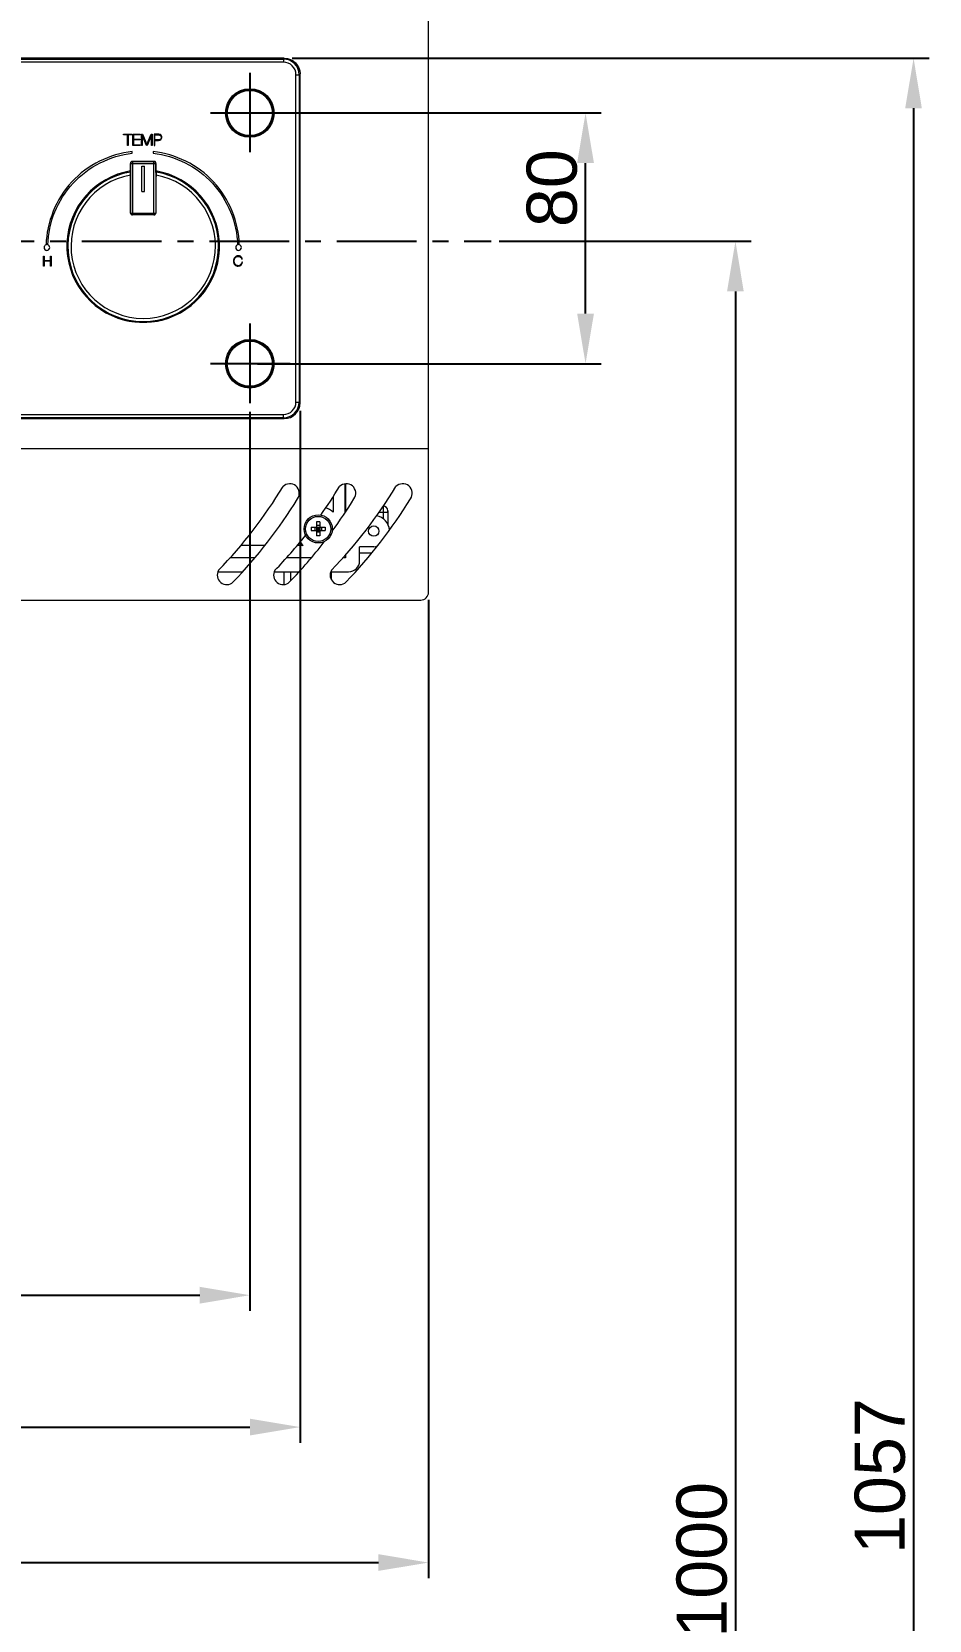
# Model space of a CAD drawing. Header units: millimetres. Extents: x 3895 to 4697, y -1269 to -217.
# Drawn here: x 4185.9 to 4257.4, y -958.2 to -831.5 of the extents above; entities that cross this region are included whole.
import ezdxf

# ---------------------------------------------------------------- set-up
doc = ezdxf.new("R2010")
doc.units = ezdxf.units.MM
doc.header["$LTSCALE"] = 0.1
doc.linetypes.add('CENTERX2', pattern=[101.6, 63.5, -12.7, 12.7, -12.7])
doc.layers.get('0').update_dxf_attribs({"lineweight": 15})
doc.layers.add('CENTER', color=1, linetype='CENTERX2')
doc.layers.add('DIM', color=3, linetype='Continuous', lineweight=13)
doc.styles.get("Standard").update_dxf_attribs({"font": 'arial.ttf'})
doc.dimstyles.new('ISO-25', dxfattribs={"dimtxt": 2.5, "dimasz": 2.5, "dimexe": 1.25, "dimexo": 0.625, "dimtad": 1, "dimlfac": 5, "dimtxsty": 'Standard', "dimcen": 2.5, "dimadec": 0, "dimazin": 0, "dimtfac": 1, "dimtmove": 0, "dimatfit": 3, "dimfxl": 1, "dimarcsym": 0})

# ---------------------------------------------------------------- blocks, each defined once
blk = doc.blocks.new('*D103')
at = {"layer": 'Defpoints', "color": 0, "transparency": 16777216}
for p in [(4203.25, -837.99), (4230.01, -837.99), (4203.25, -857.99)]:
    blk.add_point(p, dxfattribs=at)
at = {"layer": 'DIM', "color": 0, "lineweight": -2, "transparency": 16777216}
for p, q in [((4203.87, -837.99), (4231.26, -837.99)), ((4230.01, -853.99), (4230.01, -841.99)), ((4203.87, -857.99), (4231.26, -857.99))]:
    blk.add_line(p, q, dxfattribs=at)
at = {"layer": 'DIM', "color": 0, "transparency": 16777216}
for points in [[(4229.34, -841.99), (4230.68, -841.99), (4230.01, -837.99)], [(4229.34, -853.99), (4230.68, -853.99), (4230.01, -857.99)]]:
    blk.add_solid(points, dxfattribs=at)
at = {"layer": 'DIM', "color": 0, "transparency": 16777216, "insert": (4227.34, -843.99), "char_height": 4, "attachment_point": 5, "rotation": 90}
blk.add_mtext('80', dxfattribs=at)
blk = doc.blocks.new('*D104')
at = {"layer": 'Defpoints', "color": 0, "transparency": 16777216}
for p in [(4123.75, -876.22), (4217.5, -876.22), (4217.5, -953.63)]:
    blk.add_point(p, dxfattribs=at)
at = {"layer": 'DIM', "color": 0, "lineweight": -2, "transparency": 16777216}
for p, q in [((4123.75, -876.84), (4123.75, -954.88)), ((4217.5, -876.84), (4217.5, -954.88)), ((4127.75, -953.63), (4213.5, -953.63))]:
    blk.add_line(p, q, dxfattribs=at)
at = {"layer": 'DIM', "color": 0, "transparency": 16777216}
for points in [[(4127.75, -952.96), (4127.75, -954.29), (4123.75, -953.63)], [(4213.5, -952.96), (4213.5, -954.29), (4217.5, -953.63)]]:
    blk.add_solid(points, dxfattribs=at)
at = {"layer": 'DIM', "color": 0, "transparency": 16777216, "insert": (4170.55, -950.96), "char_height": 4, "attachment_point": 5}
blk.add_mtext('375', dxfattribs=at)
blk = doc.blocks.new('*D106')
at = {"layer": 'Defpoints', "color": 0, "transparency": 16777216}
for p in [(4222.5, -848.22), (4222.5, -1058.59), (4241.96, -1058.59)]:
    blk.add_point(p, dxfattribs=at)
at = {"layer": 'DIM', "color": 0, "lineweight": -2, "transparency": 16777216}
for p, q in [((4223.12, -848.22), (4243.21, -848.22)), ((4241.96, -852.22), (4241.96, -1054.59)), ((4223.12, -1058.59), (4243.21, -1058.59))]:
    blk.add_line(p, q, dxfattribs=at)
at = {"layer": 'DIM', "color": 0, "transparency": 16777216}
for points in [[(4241.29, -852.22), (4242.62, -852.22), (4241.96, -848.22)], [(4241.29, -1054.59), (4242.62, -1054.59), (4241.96, -1058.59)]]:
    blk.add_solid(points, dxfattribs=at)
at = {"layer": 'DIM', "color": 0, "transparency": 16777216, "insert": (4239.29, -953.41), "char_height": 4, "attachment_point": 5, "rotation": 90}
blk.add_mtext('1000', dxfattribs=at)
blk = doc.blocks.new('*D102')
at = {"layer": 'Defpoints', "color": 0, "transparency": 16777216}
for p in [(4206, -833.62), (4204.75, -1058.59), (4256.16, -1058.59)]:
    blk.add_point(p, dxfattribs=at)
at = {"layer": 'DIM', "color": 0, "lineweight": -2, "transparency": 16777216}
for p, q in [((4206.62, -833.62), (4257.41, -833.62)), ((4256.16, -837.62), (4256.16, -1054.59)), ((4205.37, -1058.59), (4257.41, -1058.59))]:
    blk.add_line(p, q, dxfattribs=at)
at = {"layer": 'DIM', "color": 0, "transparency": 16777216}
for points in [[(4255.49, -837.62), (4256.82, -837.62), (4256.16, -833.62)], [(4255.49, -1054.59), (4256.82, -1054.59), (4256.16, -1058.59)]]:
    blk.add_solid(points, dxfattribs=at)
at = {"layer": 'DIM', "color": 0, "transparency": 16777216, "insert": (4253.49, -946.73), "char_height": 4, "attachment_point": 5, "rotation": 90}
blk.add_mtext('1057', dxfattribs=at)
blk = doc.blocks.new('*D108')
at = {"layer": 'Defpoints', "color": 0, "transparency": 16777216}
for p in [(4134.25, -861.12), (4207.25, -861.12), (4207.25, -942.82)]:
    blk.add_point(p, dxfattribs=at)
at = {"layer": 'DIM', "color": 0, "lineweight": -2, "transparency": 16777216}
for p, q in [((4134.25, -861.74), (4134.25, -944.07)), ((4207.25, -861.74), (4207.25, -944.07)), ((4138.25, -942.82), (4203.25, -942.82))]:
    blk.add_line(p, q, dxfattribs=at)
at = {"layer": 'DIM', "color": 0, "transparency": 16777216}
for points in [[(4138.25, -942.15), (4138.25, -943.49), (4134.25, -942.82)], [(4203.25, -942.15), (4203.25, -943.49), (4207.25, -942.82)]]:
    blk.add_solid(points, dxfattribs=at)
at = {"layer": 'DIM', "color": 0, "transparency": 16777216, "insert": (4170.71, -940.15), "char_height": 4, "attachment_point": 5}
blk.add_mtext('292', dxfattribs=at)
blk = doc.blocks.new('*D109')
at = {"layer": 'Defpoints', "color": 0, "transparency": 16777216}
for p in [(4138.25, -861.21), (4203.25, -861.21), (4203.25, -932.3)]:
    blk.add_point(p, dxfattribs=at)
at = {"layer": 'DIM', "color": 0, "lineweight": -2, "transparency": 16777216}
for p, q in [((4138.25, -861.83), (4138.25, -933.55)), ((4203.25, -861.83), (4203.25, -933.55)), ((4142.25, -932.3), (4199.25, -932.3))]:
    blk.add_line(p, q, dxfattribs=at)
at = {"layer": 'DIM', "color": 0, "transparency": 16777216}
for points in [[(4142.25, -931.63), (4142.25, -932.97), (4138.25, -932.3)], [(4199.25, -931.63), (4199.25, -932.97), (4203.25, -932.3)]]:
    blk.add_solid(points, dxfattribs=at)
at = {"layer": 'DIM', "color": 0, "transparency": 16777216, "insert": (4171.18, -929.63), "char_height": 4, "attachment_point": 5}
blk.add_mtext('260', dxfattribs=at)

msp = doc.modelspace()

# ---------------------------------------------------------------- linework, layer by layer
at = {"color": 7, "linetype": 'Continuous'}
for p, q in [((4217.4975, -876.2195), (4217.4975, -820.2195)), ((4205.9977, -833.619), (4149.2478, -833.619)), ((4151.9756, -833.6889), (4205.9279, -833.6889)), ((4205.9278, -833.6889), (4205.9977, -833.619)), ((4205.9278, -833.6889), (4205.9278, -833.9389)), ((4205.9279, -833.9389), (4151.976, -833.9388)), ((4206.9277, -861.0493), (4206.9277, -834.9387)), ((4206.9277, -834.9387), (4207.1776, -834.9387)), ((4207.2475, -834.8688), (4207.1776, -834.9387)), ((4207.1776, -834.9387), (4207.1776, -861.0493)), ((4207.2475, -861.1191), (4207.2475, -834.869)), ((4193.1726, -839.7346), (4193.1726, -839.6873)), ((4193.1726, -839.6873), (4193.8511, -839.6873)), ((4193.484, -839.7346), (4193.1726, -839.7346)), ((4193.484, -840.5731), (4193.484, -839.7346)), ((4193.5386, -839.7346), (4193.5386, -840.5731)), ((4193.8511, -839.7346), (4193.5386, -839.7346)), ((4193.8511, -839.6873), (4193.8511, -839.7346)), ((4193.9116, -840.5731), (4193.9116, -839.6873)), ((4193.9116, -839.6873), (4194.507, -839.6873)), ((4193.966, -839.7346), (4193.966, -840.0894)), ((4194.507, -839.7346), (4193.966, -839.7346)), ((4193.966, -840.0894), (4194.4748, -840.0894)), ((4194.4748, -840.0894), (4194.4748, -840.1365)), ((4194.507, -839.6873), (4194.507, -839.7346)), ((4194.6059, -840.5731), (4194.6059, -839.6873)), ((4194.6059, -839.6873), (4194.684, -839.6873)), ((4195.004, -840.5731), (4194.6603, -839.7482)), ((4194.6603, -839.7482), (4194.6603, -840.5731)), ((4194.684, -839.6873), (4195.0313, -840.5151)), ((4195.0313, -840.5151), (4195.3748, -839.6873)), ((4195.3985, -839.7485), (4195.0586, -840.5731)), ((4195.3748, -839.6873), (4195.453, -839.6873)), ((4195.3985, -840.5731), (4195.3985, -839.7485)), ((4195.453, -839.6873), (4195.453, -840.5731)), ((4195.6088, -839.6873), (4195.6088, -840.5731)), ((4195.9859, -839.6873), (4195.6088, -839.6873)), ((4195.6633, -840.1316), (4195.6633, -839.7346)), ((4195.6633, -839.7346), (4195.9822, -839.7346)), ((4193.5386, -840.5731), (4193.484, -840.5731)), ((4193.8729, -841.2027), (4193.8729, -841.0623)), ((4194.5132, -840.5731), (4193.9116, -840.5731)), ((4193.966, -840.1365), (4193.966, -840.526)), ((4194.4748, -840.1365), (4193.966, -840.1365)), ((4193.966, -840.526), (4194.5132, -840.526)), ((4194.5132, -840.526), (4194.5132, -840.5731)), ((4194.6603, -840.5731), (4194.6059, -840.5731)), ((4195.0586, -840.5731), (4195.004, -840.5731)), ((4195.453, -840.5731), (4195.3985, -840.5731)), ((4195.5433, -841.0623), (4195.5433, -841.2027)), ((4195.6088, -840.5731), (4195.6633, -840.5731)), ((4195.9747, -840.1316), (4195.6633, -840.1316)), ((4195.6633, -840.5731), (4195.6633, -840.1786)), ((4195.6633, -840.1786), (4195.966, -840.1786)), ((4193.7225, -842.6585), (4193.7225, -843.0613)), ((4193.7318, -842.0033), (4193.7468, -842.0182)), ((4193.7318, -842.0034), (4193.7318, -842.7389)), ((4193.7468, -845.9702), (4193.7468, -842.0182)), ((4193.7468, -842.0182), (4195.7483, -842.0182)), ((4195.6132, -841.8534), (4193.8818, -841.8534)), ((4193.8968, -841.8682), (4193.882, -841.8534)), ((4193.8968, -841.8682), (4193.8968, -846.1202)), ((4193.8968, -841.8682), (4195.5983, -841.8682)), ((4194.6475, -844.2432), (4194.6475, -842.2432)), ((4194.6475, -842.2432), (4194.8475, -842.2432)), ((4194.8475, -844.2432), (4194.8475, -842.2432)), ((4195.6131, -841.8534), (4195.5983, -841.8682)), ((4195.5983, -846.1202), (4195.5983, -841.8682)), ((4195.7483, -842.0182), (4195.7632, -842.0033)), ((4195.7483, -842.0182), (4195.7483, -845.9702)), ((4195.7632, -842.7389), (4195.7632, -842.0034)), ((4195.7725, -842.6585), (4195.7725, -843.0613)), ((4193.7384, -842.7661), (4193.7225, -842.7671)), ((4193.7455, -842.8114), (4193.7225, -842.8114)), ((4193.7462, -843.0613), (4193.7225, -843.0613)), ((4193.7318, -842.7389), (4193.7449, -842.7826)), ((4193.7462, -843.0325), (4193.7462, -845.9702)), ((4195.7489, -843.0325), (4195.7489, -845.9702)), ((4195.7725, -843.0613), (4195.7489, -843.0613)), ((4195.7725, -842.8114), (4195.7496, -842.8114)), ((4195.7632, -842.7389), (4195.7501, -842.7826)), ((4195.7725, -842.7671), (4195.7567, -842.7661)), ((4194.6475, -844.2432), (4194.8475, -844.2432)), ((4193.7462, -845.9702), (4195.7489, -845.9702)), ((4193.7668, -846.0451), (4193.7468, -845.9702)), ((4193.8225, -846.1202), (4193.8225, -846.0999)), ((4193.8962, -846.1202), (4193.8225, -846.1202)), ((4193.8475, -846.1202), (4193.8475, -846.1121)), ((4195.6725, -846.1202), (4193.8968, -846.1202)), ((4195.6475, -846.1202), (4195.6475, -846.1121)), ((4195.6725, -846.1005), (4195.6725, -846.1202)), ((4195.7483, -845.9702), (4195.7283, -846.0451)), ((4186.8001, -850.2017), (4186.8001, -849.407)), ((4186.8001, -849.407), (4186.8491, -849.407)), ((4186.8491, -850.2017), (4186.8001, -850.2017)), ((4186.8491, -849.407), (4186.8491, -849.7676)), ((4186.8491, -849.7676), (4187.3566, -849.7676)), ((4186.8491, -849.8099), (4186.8491, -850.2017)), ((4187.3566, -849.8099), (4186.8491, -849.8099)), ((4187.3566, -849.7676), (4187.3566, -849.407)), ((4187.3566, -849.407), (4187.4056, -849.407)), ((4187.3566, -850.2017), (4187.3566, -849.8099)), ((4187.4056, -850.2017), (4187.3566, -850.2017)), ((4187.4056, -849.407), (4187.4056, -850.2017)), ((4202.5986, -849.6441), (4202.6476, -849.6441)), ((4202.661, -849.8923), (4202.6119, -849.8923)), ((4193.6759, -854.5947), (4193.6993, -854.5972)), ((4193.6902, -854.5965), (4193.7065, -854.5979)), ((4193.6993, -854.5972), (4193.7059, -854.5979)), ((4193.7059, -854.5979), (4193.7317, -854.6002)), ((4193.7085, -854.5978), (4193.7383, -854.6009)), ((4193.7383, -854.6009), (4193.7909, -854.6072)), ((4193.7909, -854.6072), (4193.8503, -854.6145)), ((4195.597, -854.6202), (4195.7625, -854.6003)), ((4195.6457, -854.6143), (4195.7007, -854.6076)), ((4195.7007, -854.6076), (4195.7569, -854.6009)), ((4195.7569, -854.6009), (4195.7858, -854.5979)), ((4195.7625, -854.6003), (4195.7892, -854.5979)), ((4195.7884, -854.5979), (4195.8041, -854.5966)), ((4195.7958, -854.5972), (4195.8281, -854.5935)), ((4195.8041, -854.5966), (4195.838, -854.5921)), ((4206.9277, -861.0493), (4207.1776, -861.0493)), ((4207.2475, -861.1192), (4207.1776, -861.0493)), ((4148.5234, -862.369), (4205.9977, -862.369)), ((4205.9278, -862.2991), (4151.9756, -862.2991)), ((4151.976, -862.0491), (4205.9278, -862.0491)), ((4205.9278, -862.2991), (4205.9278, -862.0491)), ((4205.9278, -862.2991), (4205.9977, -862.369)), ((4210.8475, -869.8273), (4210.8475, -867.5751)), ((4210.8725, -867.5759), (4210.8725, -869.7897)), ((4209.8975, -868.5504), (4209.8975, -869.844)), ((4210.8475, -868.719), (4210.8725, -868.719)), ((4210.8725, -869.719), (4210.8475, -869.719)), ((4213.5461, -869.844), (4214.2475, -869.844)), ((4213.8725, -869.348), (4213.8725, -870.346)), ((4214.2475, -869.719), (4214.2475, -870.8327)), ((4214.2475, -869.844), (4214.2475, -869.7221)), ((4208.1351, -871.044), (4208.1351, -871.294)), ((4208.1351, -871.044), (4209.2601, -871.044)), ((4208.1351, -871.294), (4209.2601, -871.294)), ((4208.4237, -871.044), (4208.4237, -871.294)), ((4208.5726, -870.6065), (4208.5726, -871.7315)), ((4208.8226, -870.6065), (4208.5726, -870.6065)), ((4208.8226, -870.8951), (4208.5726, -870.8951)), ((4208.5726, -871.044), (4208.8226, -871.294)), ((4208.5726, -871.294), (4208.8226, -871.044)), ((4208.8279, -871.169), (4208.5726, -871.169)), ((4208.8226, -871.4428), (4208.5726, -871.4428)), ((4208.8226, -871.7315), (4208.5726, -871.7315)), ((4208.6976, -871.044), (4208.6976, -871.294)), ((4208.8219, -871.169), (4208.8218, -871.1737)), ((4208.8226, -870.6065), (4208.8226, -871.169)), ((4208.8226, -871.1737), (4208.8279, -871.169)), ((4208.8226, -871.1737), (4208.8226, -871.7315)), ((4208.9714, -871.044), (4208.9714, -871.294)), ((4209.2601, -871.044), (4209.2601, -871.294)), ((4204.4251, -872.494), (4202.5226, -872.494)), ((4207.4976, -872.494), (4207.0226, -872.494)), ((4211.9975, -873.719), (4211.9975, -872.594)), ((4213.1225, -872.594), (4211.9975, -872.594)), ((4203.6536, -873.469), (4201.6481, -873.469)), ((4201.6705, -873.444), (4203.6759, -873.444)), ((4208.1536, -873.469), (4206.1481, -873.469)), ((4206.1705, -873.444), (4208.1759, -873.444)), ((4207.6225, -873.469), (4207.6225, -873.444)), ((4210.8725, -873.469), (4210.6481, -873.469)), ((4210.8725, -873.2187), (4210.8725, -873.469)), ((4212.9616, -873.094), (4211.9975, -873.094)), ((4200.7055, -874.594), (4202.6486, -874.594)), ((4205.2055, -874.594), (4207.1486, -874.594)), ((4205.9975, -875.5967), (4205.9975, -874.594)), ((4206.4975, -874.594), (4206.4975, -875.3228)), ((4209.7055, -874.594), (4211.1225, -874.594)), ((4209.7475, -875.225), (4209.7475, -874.594)), ((4147.185, -876.8445), (4216.8725, -876.8445))]:
    msp.add_line(p, q, dxfattribs=at)
for points in [[(4193.8819, -841.8534), (4193.8548, -841.8558), (4193.8199, -841.8668), (4193.7888, -841.8857), (4193.7634, -841.9113), (4193.7449, -841.9422), (4193.7343, -841.9763), (4193.7318, -842.0033)], [(4195.7632, -842.0033), (4195.7608, -841.9763), (4195.7502, -841.9422), (4195.7317, -841.9113), (4195.7063, -841.8857), (4195.6752, -841.8668), (4195.6403, -841.8558), (4195.6132, -841.8534)], [(4193.2464, -854.5069), (4193.3326, -854.5281), (4193.4369, -854.5515), (4193.5277, -854.5698), (4193.601, -854.5831), (4193.6551, -854.5918), (4193.6902, -854.5965)], [(4193.7317, -854.6002), (4193.8958, -854.6199), (4194.0296, -854.6348), (4194.1927, -854.6499), (4194.3779, -854.6625), (4194.5755, -854.6704), (4194.7475, -854.6726)], [(4194.7475, -854.6726), (4194.9166, -854.6705), (4195.114, -854.6627), (4195.2992, -854.6501), (4195.4626, -854.6351), (4195.597, -854.6202)], [(4195.838, -854.5921), (4195.8898, -854.5838), (4195.9603, -854.5712), (4196.0493, -854.5533), (4196.1549, -854.5298), (4196.249, -854.5069)]]:
    msp.add_lwpolyline(points, dxfattribs=at)
for centre, radius in [((4203.2475, -837.994), 1.9375), ((4203.2475, -837.994), 1.8767), ((4203.2475, -837.994), 1.8719), ((4203.2475, -837.994), 1.8007), ((4203.2475, -857.994), 1.9375), ((4203.2475, -857.994), 1.8767), ((4203.2475, -857.994), 1.8719), ((4203.2475, -857.994), 1.8007), ((4208.6976, -871.169), 1.125), ((4208.6976, -871.169), 1), ((4213.1225, -871.344), 0.4125)]:
    msp.add_circle(centre, radius, dxfattribs=at)
for centre, radius, start, end in [((4205.9278, -834.9387), 1.2498, 0.001322, 89.998678), ((4205.9279, -834.9386), 0.9997, 359.993732, 90.006481), ((4194.7475, -848.6116), 6.0834, 99.628444, 255.716278), ((4193.8824, -842.0034), 0.1505, 167.24363, 179.976893), ((4193.8812, -842.0031), 0.1493, 161.076038, 167.232731), ((4193.8819, -842.0034), 0.1501, 152.788976, 161.069255), ((4193.8968, -842.0182), 0.15, 90.001896, 180.008818), ((4193.8815, -842.0032), 0.1496, 146.497563, 152.779506), ((4193.8821, -842.0036), 0.1504, 138.311058, 146.492416), ((4193.8814, -842.003), 0.1495, 131.923554, 138.302963), ((4193.8821, -842.0038), 0.1505, 123.826973, 131.913712), ((4193.8817, -842.0033), 0.1499, 117.412573, 123.823206), ((4193.8819, -842.0037), 0.1503, 109.259488, 117.402792), ((4193.8817, -842.0032), 0.1497, 102.83072, 109.252449), ((4193.8819, -842.0043), 0.1509, 89.983056, 102.820113), ((4195.5983, -842.0182), 0.15, 359.991182, 89.9983), ((4195.6132, -842.0043), 0.1509, 77.156139, 90.016918), ((4195.6134, -842.0032), 0.1497, 70.733122, 77.145586), ((4195.6132, -842.0037), 0.1503, 62.561982, 70.725974), ((4195.6134, -842.0033), 0.1499, 56.144216, 62.552239), ((4195.613, -842.0038), 0.1505, 48.047989, 56.140359), ((4195.6137, -842.003), 0.1495, 41.658094, 48.038257), ((4195.613, -842.0036), 0.1504, 33.474627, 41.64988), ((4195.6136, -842.0032), 0.1496, 27.185121, 33.46959), ((4195.6132, -842.0034), 0.1501, 18.915253, 27.175593), ((4195.6139, -842.0031), 0.1493, 12.744302, 18.908594), ((4195.6127, -842.0034), 0.1505, 0.022876, 12.733341), ((4194.7475, -848.6116), 6.0834, 284.286474, 80.371555), ((4194.7475, -848.619), 6.0043, 99.829181, 80.170819), ((4194.7475, -848.619), 5.7543, 100.260674, 79.739326), ((4193.8962, -845.9705), 0.1493, 209.962136, 210.28441), ((4193.8973, -845.9698), 0.1507, 210.309807, 224.433502), ((4193.8963, -845.9707), 0.1494, 224.463609, 227.372034), ((4193.8971, -845.9697), 0.1506, 227.384856, 238.89599), ((4193.8966, -845.9705), 0.1497, 238.913777, 243.481593), ((4193.8969, -845.97), 0.1503, 243.484311, 250.697617), ((4193.8969, -845.9692), 0.151, 250.771439, 269.934109), ((4195.5982, -845.9692), 0.151, 270.065891, 289.228561), ((4195.5982, -845.97), 0.1503, 289.302352, 296.484867), ((4195.5985, -845.9705), 0.1497, 296.487533, 301.101727), ((4195.598, -845.9697), 0.1506, 301.119469, 312.613404), ((4195.5988, -845.9707), 0.1494, 312.626187, 315.542153), ((4195.5978, -845.9698), 0.1507, 315.573246, 330.00329), ((4194.4831, -849.6508), 5.0111, 255.714994, 256.860339), ((4194.4489, -849.7969), 4.861, 256.861711, 257.513984), ((4194.4219, -849.9197), 4.7354, 257.51115, 258.117746), ((4194.3686, -850.1727), 4.4768, 258.119326, 258.664867), ((4194.3333, -850.3496), 4.2963, 258.662666, 259.351651), ((4194.2803, -850.6313), 4.0098, 259.352266, 259.796644), ((4194.1743, -851.2244), 3.4073, 259.783011, 260.513846), ((4194.0417, -852.0162), 2.6045, 260.521523, 260.99997), ((4193.9117, -852.8459), 1.7646, 260.954699, 262.032585), ((4193.8316, -853.4103), 1.1946, 262.085011, 262.267568), ((4193.8079, -853.585), 1.0182, 262.26458, 262.553295), ((4193.6876, -854.8203), 0.2234, 85.910258, 87.000867), ((4193.6764, -854.9764), 0.3799, 85.161572, 85.846277), ((4195.3058, -842.6844), 12.0186, 263.044172, 263.425516), ((4194.955, -845.711), 8.9717, 263.43821, 263.846925), ((4194.852, -846.6668), 8.0103, 263.846837, 264.46766), ((4194.7955, -847.2468), 7.4275, 264.469822, 265.085026), ((4194.7754, -847.4793), 7.1942, 265.085828, 265.882816), ((4194.7573, -847.7309), 6.942, 265.882769, 266.617607), ((4194.7535, -847.7927), 6.88, 266.619021, 267.575412), ((4194.7477, -847.9328), 6.7398, 267.574545, 268.336352), ((4194.7477, -847.9348), 6.7378, 268.335179, 269.998349), ((4194.7473, -847.9359), 6.7367, 270.001699, 271.653839), ((4194.7474, -847.9314), 6.7412, 271.652367, 272.420108), ((4194.7417, -847.7942), 6.8785, 272.419285, 273.36706), ((4194.7381, -847.7361), 6.9367, 273.368434, 274.103133), ((4194.7199, -847.483), 7.1905, 274.103196, 274.907093), ((4194.7001, -847.2533), 7.4211, 274.907789, 275.521463), ((4194.6429, -846.6643), 8.0128, 275.52389, 276.153978), ((4194.5392, -845.7022), 8.9805, 276.153527, 276.558911), ((4194.188, -842.6725), 12.0305, 276.572291, 276.95964), ((4195.8194, -854.9871), 0.3907, 94.167668, 94.939429), ((4195.7873, -854.5487), 0.0492, 272.281445, 274.764718), ((4195.7873, -854.5496), 0.0483, 274.754256, 280.117189), ((4195.8071, -854.8149), 0.2181, 92.959335, 94.068769), ((4195.6754, -853.4843), 1.1196, 277.838696, 278.003702), ((4195.5705, -852.7578), 1.8536, 278.129114, 279.217746), ((4195.4276, -851.8599), 2.7628, 279.158328, 279.525835), ((4195.2985, -851.0966), 3.5369, 279.542393, 280.417775), ((4195.1978, -850.5407), 4.102, 280.397535, 280.653545), ((4195.1473, -850.2744), 4.373, 280.65879, 281.691938), ((4195.1202, -850.141), 4.5091, 281.685897, 281.875557), ((4195.0984, -850.0381), 4.6143, 281.876307, 282.138577), ((4195.0517, -849.8215), 4.8358, 282.140326, 283.12181), ((4195.0114, -849.6485), 5.0135, 283.1213, 284.288057), ((4205.9279, -861.0494), 0.9997, 269.994341, 0.007008), ((4205.9278, -861.0492), 1.2498, 270.001322, 359.998678), ((4173.5929, -848.2195), 37.7705, 315.977829, 328.778912), ((4206.4364, -868.3257), 0.7577, 324.049737, 135.803721), ((4178.0929, -848.2195), 37.7705, 324.656032, 328.778912), ((4182.5929, -848.2195), 37.7705, 315.977829, 328.778912), ((4210.9364, -868.3257), 0.7577, 324.049737, 135.803721), ((4215.4364, -868.3257), 0.7577, 324.049737, 135.803721), ((4173.5929, -848.2195), 39.2646, 316.180978, 328.439499), ((4178.0929, -848.2195), 39.2646, 323.88807, 328.439499), ((4182.5929, -848.2195), 39.2646, 316.180978, 328.439499), ((4208.6976, -871.169), 1.7876, 47.834639, 70.955185), ((4213.1225, -871.344), 1.25, 2.898601, 78.973893), ((4213.8725, -869.7189), 0.375, 359.999377, 89.998127), ((4178.0929, -848.2195), 37.7705, 315.977829, 321.627645), ((4208.6966, -871.1688), 0.1253, 337.555296, 357.756465), ((4208.8322, -870.8941), 0.3231, 266.500579, 268.297713), ((4178.0929, -848.2195), 39.2646, 316.180978, 322.344177), ((4208.6976, -871.169), 1.7876, 215.690749, 227.834111), ((4213.1225, -871.344), 1.25, 270, 282.088691), ((4211.1225, -873.719), 0.875, 270, 0), ((4201.4045, -874.8535), 0.7577, 149.372919, 313.230584), ((4205.9045, -874.8535), 0.7577, 149.372919, 313.230584), ((4210.4045, -874.8535), 0.7577, 149.372919, 313.230584), ((4216.8725, -876.2195), 0.625, 270, 0)]:
    msp.add_arc(centre, radius, start, end, dxfattribs=at)
at = {"color": 7, "linetype": 'Continuous', "extrusion": (0, 0, -1)}
msp.add_ellipse((4205.9974, -834.8692), major_axis=(-0.8842, -0.8842), ratio=0.99969546, start_param=2.35633421, end_param=3.92685109, dxfattribs=at)
at = {"color": 7, "linetype": 'Continuous'}
for centre, major_axis, ratio, start_param, end_param in [((4193.7449, -843.0325), (0, -0.25), 0.00523604, 1.57079633, 3.12413936), ((4195.7502, -843.0325), (0, -0.25), 0.00523604, -3.12413936, -1.57079633), ((4193.8962, -845.9702), (0.15, 0), 0.99998629, 3.14159265, 4.71238898), ((4195.5989, -845.9702), (-0.15, 0), 0.99998629, 7.85398163, 9.42477796), ((4205.9974, -861.1188), (-0.8842, 0.8842), 0.99969546, 2.35633109, 3.92685421)]:
    msp.add_ellipse(centre, major_axis=major_axis, ratio=ratio, start_param=start_param, end_param=end_param, dxfattribs=at)
for points in [[(4195.966, -840.1786), (4196.0891, -840.1786), (4196.2439, -840.0586), (4196.2439, -839.9355)], [(4202.6119, -849.8923), (4202.6039, -850.0264), (4202.4625, -850.1783), (4202.3282, -850.1783)], [(4202.3282, -850.2207), (4202.484, -850.2207), (4202.6463, -850.0475), (4202.661, -849.8923)], [(4193.7035, -854.5974), (4193.7036, -854.5974), (4193.7038, -854.5975), (4193.7039, -854.5975)]]:
    msp.add_open_spline(points, degree=3, dxfattribs=at)
for points, knots in [([(4195.9822, -839.7346), (4196.0441, -839.7346), (4196.1628, -839.7794), (4196.2021, -839.9381), (4196.1549, -840.0952), (4196.0345, -840.1316), (4195.9747, -840.1316)], [0, 0, 0, 0, 0.29225615, 0.49624199, 0.71836616, 1, 1, 1, 1]), ([(4196.2439, -839.9355), (4196.2439, -839.8919), (4196.2279, -839.753), (4196.0729, -839.6873), (4195.9859, -839.6873)], [0, 0, 0, 0, 0.33391016, 1, 1, 1, 1]), ([(4193.8729, -841.0623), (4192.0863, -841.2557), (4188.5306, -843.0143), (4187.055, -846.7012), (4187.0049, -848.5087)], [0, 0, 0, 0, 0.49845409, 1, 1, 1, 1]), ([(4187.1441, -848.5119), (4187.1933, -846.7395), (4188.6386, -843.1247), (4192.1216, -841.3958), (4193.8729, -841.2027)], [0, 0, 0, 0, 0.50157894, 1, 1, 1, 1]), ([(4202.4112, -848.5088), (4202.3611, -846.7013), (4200.8856, -843.0143), (4197.3298, -841.2557), (4195.5433, -841.0623)], [0, 0, 0, 0, 0.5015449, 1, 1, 1, 1]), ([(4195.5433, -841.2027), (4197.2946, -841.3958), (4200.7775, -843.1246), (4202.2228, -846.7394), (4202.2721, -848.5117)], [0, 0, 0, 0, 0.49842748, 1, 1, 1, 1]), ([(4193.7225, -842.6585), (4193.7225, -842.6577), (4193.727, -842.6578), (4193.7289, -842.6567), (4193.731, -842.6562)], [0, 0, 0, 0, 0.25960174, 1, 1, 1, 1]), ([(4195.7641, -842.6562), (4195.7662, -842.6567), (4195.7681, -842.6578), (4195.7725, -842.6577), (4195.7725, -842.6585)], [0, 0, 0, 0, 0.74041289, 1, 1, 1, 1]), ([(4187.0049, -848.5087), (4186.9188, -848.5343), (4186.8002, -848.6932), (4186.893, -848.9013), (4187.0334, -848.9602), (4187.115, -848.9469), (4187.1369, -848.9399)], [0, 0, 0, 0, 0.39473687, 0.6481709, 0.90147499, 1, 1, 1, 1]), ([(4187.1369, -848.9399), (4187.1713, -848.9289), (4187.2558, -848.8786), (4187.3365, -848.6962), (4187.2261, -848.5407), (4187.1441, -848.5119)], [0, 0, 0, 0, 0.19595129, 0.51668108, 1, 1, 1, 1]), ([(4202.2721, -848.5117), (4202.1899, -848.5406), (4202.0792, -848.696), (4202.1701, -848.9013), (4202.3139, -848.9616), (4202.3987, -848.9458), (4202.4234, -848.9367)], [0, 0, 0, 0, 0.38173889, 0.6347322, 0.88759579, 1, 1, 1, 1]), ([(4202.4234, -848.9367), (4202.4543, -848.9254), (4202.5344, -848.8754), (4202.6155, -848.6933), (4202.4972, -848.5345), (4202.4112, -848.5088)], [0, 0, 0, 0, 0.17850858, 0.49990642, 1, 1, 1, 1]), ([(4202.6476, -849.6441), (4202.6429, -849.5967), (4202.6032, -849.5098), (4202.4905, -849.4071), (4202.3309, -849.3777), (4202.1685, -849.407), (4201.9958, -849.5363), (4201.9439, -849.7185), (4201.9508, -849.8502), (4201.9535, -849.8728)], [0, 0, 0, 0, 0.12617552, 0.23977246, 0.39231639, 0.5360251, 0.6668914, 0.9420796, 1, 1, 1, 1]), ([(4201.9535, -849.8728), (4201.9634, -849.9576), (4202.031, -850.1384), (4202.227, -850.2207), (4202.3282, -850.2207)], [0, 0, 0, 0, 0.44769109, 1, 1, 1, 1]), ([(4202.3282, -850.1783), (4202.2393, -850.1783), (4202.0473, -850.0905), (4201.9737, -849.8046), (4202.0485, -849.5175), (4202.2411, -849.4298), (4202.3373, -849.4304), (4202.3419, -849.4305)], [0, 0, 0, 0, 0.24223161, 0.49393772, 0.74571222, 0.9879481, 1, 1, 1, 1]), ([(4202.3419, -849.4305), (4202.401, -849.4321), (4202.5206, -849.4706), (4202.5891, -849.584), (4202.5986, -849.6441)], [0, 0, 0, 0, 0.48575599, 1, 1, 1, 1]), ([(4195.791, -854.5975), (4195.7911, -854.5975), (4195.7913, -854.5975), (4195.7915, -854.5974), (4195.7916, -854.5974)], [0, 0, 0, 0, 0.50246795, 1, 1, 1, 1]), ([(4195.8313, -854.593), (4195.8315, -854.593), (4195.8319, -854.5929), (4195.8323, -854.5929), (4195.8326, -854.5928)], [0, 0, 0, 0, 0.49761072, 1, 1, 1, 1])]:
    msp.add_open_spline(points, degree=3, knots=knots, dxfattribs=at)
at = {"layer": 'CENTER'}
for p, q in [((4203.2475, -834.78), (4203.2475, -841.2079)), ((4206.4615, -837.994), (4200.0336, -837.994)), ((4118.7475, -848.2195), (4222.4975, -848.2195)), ((4203.2475, -854.78), (4203.2475, -861.2079)), ((4206.4615, -857.994), (4200.0336, -857.994))]:
    msp.add_line(p, q, dxfattribs=at)
at = {"layer": 'DIM'}
msp.add_line((4123.7475, -864.7513), (4217.4975, -864.7513), dxfattribs=at)

# ---------------------------------------------------------------- dimensions: what is measured, and where the dimension line sits
dim = msp.add_linear_dim(base=(4256.1563, -1058.5925), p1=(4205.9977, -833.619), p2=(4204.7477, -1058.5925), angle=90, text='1057', dimstyle='ISO-25', override={"dimtxt": 4, "dimasz": 4, "dimlfac": 4, "dimfxl": 1.25}, dxfattribs=at)
dim.commit()
dim.dimension.update_dxf_attribs({"geometry": '*D102', "text_midpoint": (4256.1563, -946.7308), "dimtype": 160})
dim = msp.add_linear_dim(base=(4230.0103, -837.994), p1=(4203.2475, -857.994), p2=(4203.2475, -837.994), angle=90, dimstyle='ISO-25', override={"dimtxt": 4, "dimasz": 4, "dimlfac": 4, "dimfxl": 1.25}, dxfattribs=at)
dim.commit()
dim.dimension.update_dxf_attribs({"geometry": '*D103', "text_midpoint": (4230.0103, -843.9909), "dimtype": 160})
dim = msp.add_linear_dim(base=(4241.9553, -1058.5925), p1=(4222.4975, -848.2195), p2=(4222.4975, -1058.5925), angle=90, text='1000', dimstyle='ISO-25', override={"dimtxt": 4, "dimasz": 4, "dimlfac": 4, "dimfxl": 1.25}, dxfattribs=at)
dim.commit()
dim.dimension.update_dxf_attribs({"geometry": '*D106', "text_midpoint": (4239.288, -953.406)})
for base, p1, p2, picture, middle in [((4207.2475, -942.8192), (4134.2476, -861.1192), (4207.2475, -861.1192), '*D108', (4170.7068, -942.8192)), ((4203.2475, -932.301), (4138.2475, -861.2079), (4203.2475, -861.2079), '*D109', (4171.1769, -932.301)), ((4217.4975, -953.627), (4123.7475, -876.2195), (4217.4975, -876.2195), '*D104', (4170.5458, -953.627))]:
    dim = msp.add_linear_dim(base=base, p1=p1, p2=p2, dimstyle='ISO-25', override={"dimtxt": 4, "dimasz": 4, "dimlfac": 4, "dimfxl": 1.25}, dxfattribs=at)
    dim.commit()
    dim.dimension.update_dxf_attribs({"geometry": picture, "text_midpoint": middle, "dimtype": 160})

doc.saveas('drawing.dxf')
